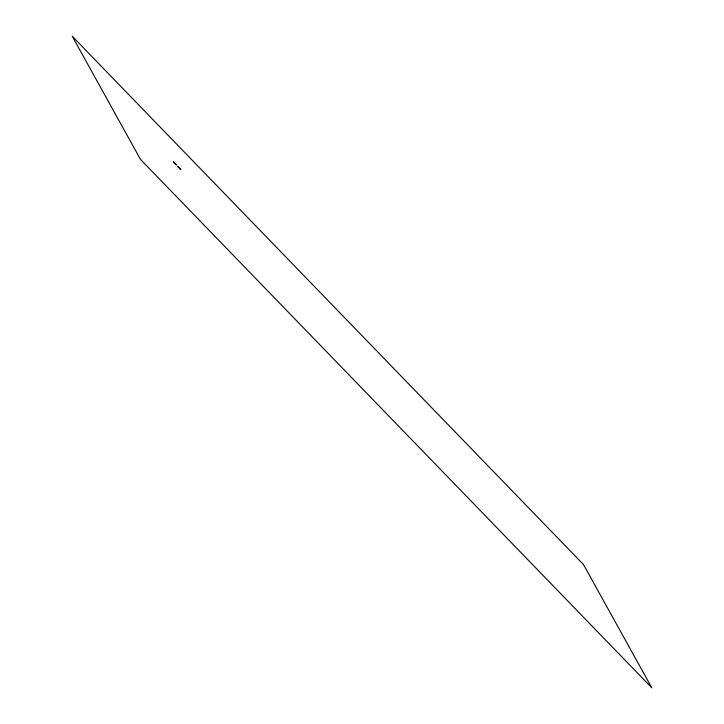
<?xml version="1.0" encoding="UTF-8"?>
<svg xmlns="http://www.w3.org/2000/svg" width="724" height="724" viewBox="0 0 724 724"><rect width="100%" height="100%" fill="white"/><g stroke="black" fill="none" stroke-linecap="round" stroke-linejoin="round"><path stroke-width="1.09" d="M178.357 166.918L178.629 167.407L178.14 166.692M173.66 162.067L174.203 162.755M174.674 163.235L173.353 161.751L174.584 163.063M176.321 164.936L175 163.452L176.222 164.764M179 167.706L177.679 166.221L177.95 166.701M180.647 169.398L179.326 167.914L180.756 169.606L180.403 169.163M177.941 166.683L178.909 167.534M179.633 168.23L180.348 169.063M176.023 164.601L175.452 163.923M175.298 163.76L175.796 164.466M173.814 162.221L174.285 162.909L173.977 162.529M583.49 564.566L72.201 36.2L140.51 159.434L651.799 687.8L583.49 564.566"/></g></svg>
